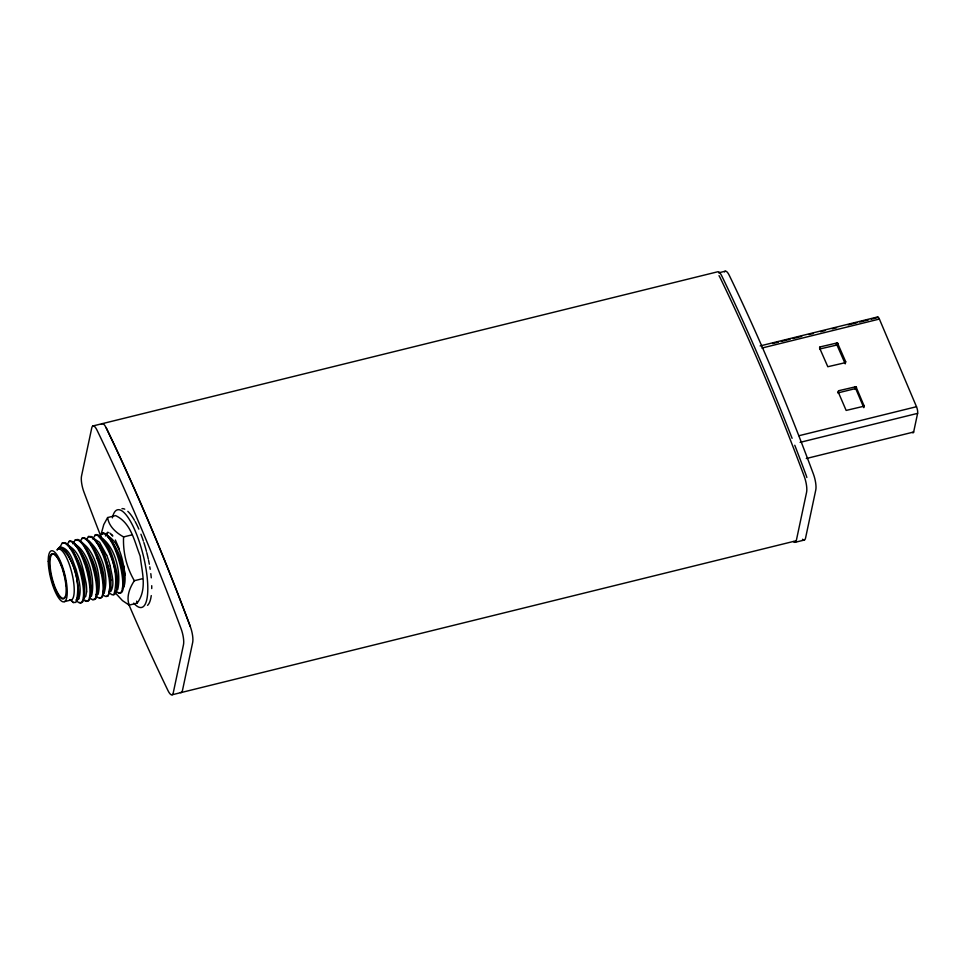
<?xml version="1.0" encoding="UTF-8"?>
<svg xmlns="http://www.w3.org/2000/svg" width="966" height="966" viewBox="0 0 966 966"><rect width="100%" height="100%" fill="white"/><g stroke="black" fill="none" stroke-linecap="round" stroke-linejoin="round"><path stroke-width="1.45" d="M107.612 517.559C108.856 526.47 116.149 532.773 123.576 536.927C122.839 552.202 126.606 567.525 134.346 580.711C129.71 587.775 126.135 596.686 129.166 605.114L137.124 603.146C147.605 589.345 141.797 571.594 140.179 556.054C134.359 541.491 131.304 523.029 115.582 515.59L107.612 517.559L103.76 524.61L101.358 533.365M86.578 591.82L85.733 596.384L83.716 598.159M117.091 587.799L117.635 580.82A27.543 7.173 74 0 0 115.968 568.588C113.143 558.046 110.281 546.333 101.925 538.714M106.972 535.176L107.552 532.447L108.747 532.568M820.122 346.879L819.675 349.016L836.967 345.007L845.226 363.832L845.685 361.695L837.413 342.87L819.905 346.963L819.542 347.905L827.814 366.73L845.105 362.721L845.685 361.695M836.218 344.934L836.665 342.797M837.474 345.502L837.92 343.365M838.005 392.933L838.681 390.711L855.973 386.702L864.208 406.155L846.156 410.429L838.102 391.737L838.681 390.711M838.222 392.836L854.765 388.755L855.224 386.629M864.232 405.527L863.785 407.652L856.021 389.334L856.48 387.197M806.284 458.524L913.643 432.031L917.615 413.363A4.927 1.377 76.1 0 0 916.493 406.71L879.386 319.058A4.927 1.377 76.1 0 0 877.333 317.186M90.744 594.887C92.482 577.487 87.761 556.561 74.551 544.498M78.753 598.811C82.098 589.236 78.512 578.706 76.073 569.24C72.764 561.475 70.458 549.545 61.256 547.118L59.856 547.831M59.083 548.507L62.331 542.952L64.384 542.711M83.595 597.7C87.556 581.146 80.661 562.719 71.556 548.881M96.431 594.742C100.718 577.668 93.774 557.575 82.955 544.027M102.964 593.136C107.262 576.05 100.307 555.969 89.488 542.409M57.187 549.726L59.071 547.553L60.556 547.311C74.865 559.519 81.144 584.454 75.903 602.361L73.368 602.555L70.264 599.657L73.368 602.555M105.439 535.985L107.552 532.447M67.004 544.377L69.685 541.129A31.323 9.745 75.5 0 1 75.07 543.761M72.909 543.786L75.396 539.728L77.872 539.571M80.069 541.141L82.75 537.905A31.323 9.757 75.6 0 1 88.135 540.429M86.602 539.547L88.461 536.492L91.698 536.625C105.934 551.103 113.795 576.34 108.18 595.925L106.417 596.227M92.519 538.931L95.815 534.681A31.323 9.732 75.4 0 1 100.15 536.323A31.323 9.503 74.7 0 1 105.56 543.375A31.323 9.08 74.1 0 1 110.667 554.593A31.323 8.622 74 0 1 114.58 567.706A31.323 8.187 74.3 0 1 116.693 580.264M99.667 536.323L102.348 533.075A31.323 9.757 75.6 0 1 107.637 535.514A31.323 9.515 74.7 0 1 113.541 544.317A31.323 9.092 74.1 0 1 118.806 557.406A31.323 8.646 74 0 1 122.392 571.812M109.569 591.446L110.945 587.364L110.957 580.119M122.803 588.222L123.853 586.64A27.483 7.643 76.1 0 0 124.952 575.036C123.189 561.174 120.339 543.786 107.854 535.792M123.853 586.64L122.501 588.366C126.751 571.015 120.038 549.775 107.926 536.77M76.386 599.946C80.649 593.486 77.522 584.792 76.616 577.704M116.693 590.069L117.731 589.441C121.45 573.273 115.401 546.466 100.79 537.398M90.43 596.529L91.528 595.95C95.525 580.518 89.029 551.864 74.479 543.87M110.1 591.687L110.873 591.361C115.087 583.826 111.561 574.275 110.221 566.317M92.905 425.97L717.702 271.784A12.812 3.562 76.1 0 1 721.795 275.962A948.431 264.008 76.1 0 1 792.096 438.322M718.632 272.835L725.2 271.217M760.133 345.937L877.635 316.945M772.679 343.522L778.475 342.085M781.385 341.372L790.091 339.223M792.989 338.498L801.695 336.361M808.94 334.562L813.3 333.487M820.557 331.7L824.904 330.626M832.161 328.838L836.508 327.764M848.112 324.902L856.818 322.753M859.716 322.04L868.422 319.891M871.332 319.166L877.128 317.742M761.872 348.062L879.386 319.058M123.576 536.927L131.545 534.971M134.346 580.711L142.316 578.743M64.577 601.589L71.581 599.862M798.979 435.714L916.493 406.71M800.102 442.356L917.615 413.363M172.105 694.783L795.429 540.96M795.199 542.288L804.388 540.03M103.145 593.305L104.087 593.124C109.375 576.086 102.142 552.323 88.558 540.67M854.765 388.755L856.021 389.334M68.864 541.334L70.095 541.298A31.323 9.696 75.3 0 1 74.322 544.027A31.323 9.467 74.6 0 1 78.862 550.475M59.071 547.553C66.726 548.024 69.226 557.72 72.233 563.432M101.539 533.268L103.193 533.329A31.323 9.72 75.4 0 1 108.916 538.122A31.323 9.551 74.8 0 1 112.925 544.824A31.323 9.274 74.3 0 1 116.632 553.518A31.323 8.948 74 0 1 119.675 563.25A31.323 8.597 74 0 1 121.764 572.995A31.323 8.271 74.2 0 1 122.706 581.677A31.323 7.982 74.6 0 1 122.441 588.366A31.323 7.764 75.1 0 1 121.04 592.339L118.697 593.196L115.691 590.89M88.461 536.492L91.927 537.41M75.396 539.728L78.862 540.646A31.323 9.648 75.1 0 1 84.803 547.65M62.331 542.952L63.985 543.001M81.011 542.264C95.562 550.246 102.058 578.912 98.073 594.344L95.646 594.597M95.006 534.886L97.421 535.212C111.658 549.69 119.518 574.927 113.891 594.513L112.141 594.815L110.039 593.462M68.139 545.464C81.096 552.045 83.088 570.194 86.119 583.15A27.483 6.979 74.2 0 1 86.626 591.917M94.596 539.004L99.583 542.324L106.658 555.281M129.166 605.114L122.477 600.611L116.258 593.921M94.97 540.066L100.44 546.237M110.052 533.232L112.805 536.021L111.44 534.415M115.34 539.994L119.373 549.171M101.394 424.388A12.812 3.562 76.1 0 1 106.2 427.878C137.401 492.732 165.077 559.205 190.314 626.596A12.812 3.562 76.1 0 1 192.669 642.487L182.465 690.485A12.812 3.562 76.1 0 1 180.401 692.489M102.348 533.075L102.71 534.343M136.653 601.13L137.124 603.146M124.952 575.036L123.793 565.955M802.492 539.257A12.812 3.562 76.1 0 0 805.572 537.99L815.775 489.991A12.812 3.562 76.1 0 0 813.42 474.101A948.431 264.008 76.1 0 0 729.294 275.395A12.812 3.562 76.1 0 0 724.5 271.893M793.303 541.515A12.812 3.562 76.1 0 0 796.382 540.26L806.586 492.262A12.812 3.562 76.1 0 0 804.231 476.371A948.431 264.008 76.1 0 0 720.105 277.653A12.812 3.562 76.1 0 0 719.006 275.66M913.643 432.031A4.927 1.377 76.1 0 1 912.315 432.345M122.477 571.884A31.323 8.259 74.2 0 1 123.6 584.285A31.323 7.861 74.9 0 1 122.139 591.747A31.323 7.643 75.8 0 1 118.589 592.544M84.259 600.297A31.323 7.716 77 0 0 86.421 601.347A31.323 7.631 76.1 0 0 88.836 599.488A31.323 7.716 75.4 0 0 89.959 593.752A31.323 7.921 74.7 0 0 89.548 584.949A31.323 8.211 74.3 0 0 87.616 574.299M85.382 600.333A31.323 7.728 77 0 0 86.831 601.081A31.323 7.643 76.3 0 0 89.15 600.152A31.323 7.716 75.3 0 0 90.804 593.076A31.323 7.933 74.7 0 0 90.454 585.324A31.323 8.332 74.1 0 0 87.737 571.135A31.323 8.73 74 0 0 84.742 561.451A31.323 9.165 74.2 0 0 79.067 549.219M84.501 563.214A31.323 8.73 74 0 1 87.713 574.323M78.862 550.475A31.323 9.129 74.2 0 1 84.453 563.263M75.07 543.713A31.323 9.503 74.7 0 1 79.079 549.159M77.86 539.511A31.323 9.708 75.3 0 1 85.624 547.324M84.791 547.686A31.323 9.382 74.5 0 1 88.691 555.486A31.323 8.96 74.1 0 1 93.533 569.723M85.612 547.493A31.323 9.394 74.5 0 1 89.512 555.281A31.323 8.972 74.1 0 1 94.354 569.517A31.323 8.561 74 0 1 96.395 579.226M93.509 569.723A31.323 8.549 74 0 1 95.586 579.431M95.634 579.479A31.323 8.126 74.4 0 1 96.588 591.796M96.552 579.359A31.323 8.259 74.2 0 1 97.457 591.699M96.552 591.723A31.323 7.825 74.9 0 1 95.706 597.133M97.361 591.518A31.323 7.825 74.9 0 1 96.528 596.928M96.576 597.085A31.323 7.692 75.5 0 1 93.34 599.379M95.767 597.29A31.323 7.692 75.5 0 1 92.531 599.584M92.543 599.644A31.323 7.656 76.6 0 1 89.536 597.29M81.929 538.11A31.323 9.769 75.6 0 1 87.314 540.634A31.323 9.527 74.7 0 1 93.316 549.726A31.323 9.249 74.3 0 1 97.035 558.372M88.135 540.441A31.323 9.527 74.7 0 1 94.137 549.521A31.323 9.249 74.3 0 1 97.844 558.179A31.323 8.766 74 0 1 102.034 572.826A31.323 8.392 74.1 0 1 103.567 582.148A31.323 7.97 74.6 0 1 103.64 592.979A31.323 7.74 75.2 0 1 102.239 596.952A31.323 7.631 76.1 0 1 99.896 597.809M97.011 558.396A31.323 8.754 74 0 1 101.225 573.031M101.237 573.031A31.323 8.392 74.1 0 1 102.758 582.353A31.323 7.957 74.6 0 1 102.819 593.172A31.323 7.74 75.2 0 1 101.418 597.157A31.323 7.631 76.1 0 1 97.626 597.23M91.927 537.362A31.323 9.66 75.1 0 1 97.868 544.413A31.323 9.394 74.5 0 1 101.756 552.262M101.816 552.081A31.323 9.117 74.2 0 1 106.683 566.487M106.574 566.487A31.323 8.561 74 0 1 108.651 576.195M108.784 576.316A31.323 8.247 74.2 0 1 109.701 588.656M109.617 588.487A31.323 7.825 74.9 0 1 108.784 593.909A31.323 7.68 75.5 0 1 106.888 596.384A31.323 7.656 76.5 0 1 104.171 595.636M113.372 594.694A31.323 7.643 75.8 0 0 116.632 589.815A31.323 7.849 74.9 0 0 116.729 580.3M64.372 542.675A31.323 9.745 75.5 0 1 70.083 546.961A31.323 9.563 74.8 0 1 73.138 551.731M63.985 542.989A31.323 9.708 75.3 0 1 69.709 547.855M69.709 547.807A31.323 9.527 74.7 0 1 73.73 554.52A31.323 9.117 74.1 0 1 79.043 568.02A31.323 8.742 74 0 1 81.627 577.861A31.323 8.296 74.2 0 1 83.511 591.385A31.323 7.957 74.6 0 1 83.209 598.002A31.323 7.752 75.2 0 1 81.82 602.011A31.323 7.631 76.1 0 1 78.041 602.072A31.323 7.704 76.9 0 1 76.471 600.526M73.15 551.586A31.323 9.394 74.5 0 1 77.534 560.956M77.522 560.968A31.323 9.02 74.1 0 1 81.132 571.969A31.323 8.609 74 0 1 83.499 583.066A31.323 8.235 74.2 0 1 84.199 589.658M84.296 589.803A31.323 8.042 74.5 0 1 84.127 597.676A31.323 7.764 75.1 0 1 82.472 602.035A31.323 7.643 75.9 0 1 79.647 602.361M112.382 517.885A50.304 14.007 76.1 0 1 143.04 554.569A50.304 14.007 76.1 0 1 133.755 603.134M121.982 508.659A50.304 14.007 76.1 0 1 124.747 509.179M127.814 511.34A50.304 14.007 76.1 0 1 134.431 520.263M135.095 521.459A50.304 14.007 76.1 0 1 138.826 529.114M140.927 534.222A50.304 14.007 76.1 0 1 143.391 541.105M143.862 542.53A50.304 14.007 76.1 0 1 146.434 551.345M146.772 552.624A50.304 14.007 76.1 0 1 148.293 559.085M148.571 560.377A50.304 14.007 76.1 0 1 149.332 564.229M149.79 566.788A50.304 14.007 76.1 0 1 150.201 569.312M150.805 573.647A50.304 14.007 76.1 0 1 151.264 577.837M151.722 585.686A50.304 14.007 76.1 0 1 151.734 588.572M151.264 595.587A50.304 14.007 76.1 0 1 147.544 605.356M57.103 549.968A26.275 7.317 76.1 0 1 71.713 572.355A26.275 7.317 76.1 0 1 69.733 600.019M65.048 597.169A22.773 6.339 76.1 0 1 53.794 583.79A22.773 6.339 76.1 0 1 51.15 555.535A22.773 6.339 76.1 0 1 62.283 567.694M62.742 569.046A22.773 6.339 76.1 0 1 65.302 579.069M65.555 580.494A22.773 6.339 76.1 0 1 66.256 585.976M100.44 546.116A27.446 8.271 74.2 0 1 104.509 554.218L109.532 570.773A27.628 7.281 73.9 0 1 111.03 580.216M72.209 563.492A27.531 7.668 73.7 0 1 76.555 577.668M69.878 547.263A27.507 8.658 75.3 0 1 71.556 548.905M78.765 598.86A27.483 6.569 76 0 1 76.386 599.56M106.695 555.221A27.459 7.837 73.7 0 1 110.269 566.317M128.538 603.847A948.431 264.008 76.1 0 0 167.999 690.605A12.812 3.562 76.1 0 0 173.276 692.755L183.48 644.745A12.812 3.562 76.1 0 0 181.125 628.854A948.431 264.008 76.1 0 0 97.011 430.148A12.812 3.562 76.1 0 0 91.734 428.01L81.53 476.009A12.812 3.562 76.1 0 0 83.885 491.899A948.431 264.008 76.1 0 0 101.164 537.084M106.2 427.878A948.431 264.008 76.1 0 1 190.314 626.596M794.777 445.254A948.431 264.008 76.1 0 1 805.922 474.668A12.812 3.562 76.1 0 1 806.852 477.482M48.24 561.343A26.275 7.317 76.1 0 0 62.73 601.746A26.275 7.317 76.1 0 0 62.21 565.822A26.275 7.317 76.1 0 0 48.24 561.343M49.483 566.305A23.281 6.484 76.1 0 0 63.285 598.908A23.281 6.484 76.1 0 0 60.411 563.709A23.281 6.484 76.1 0 0 49.483 566.305"/></g></svg>
